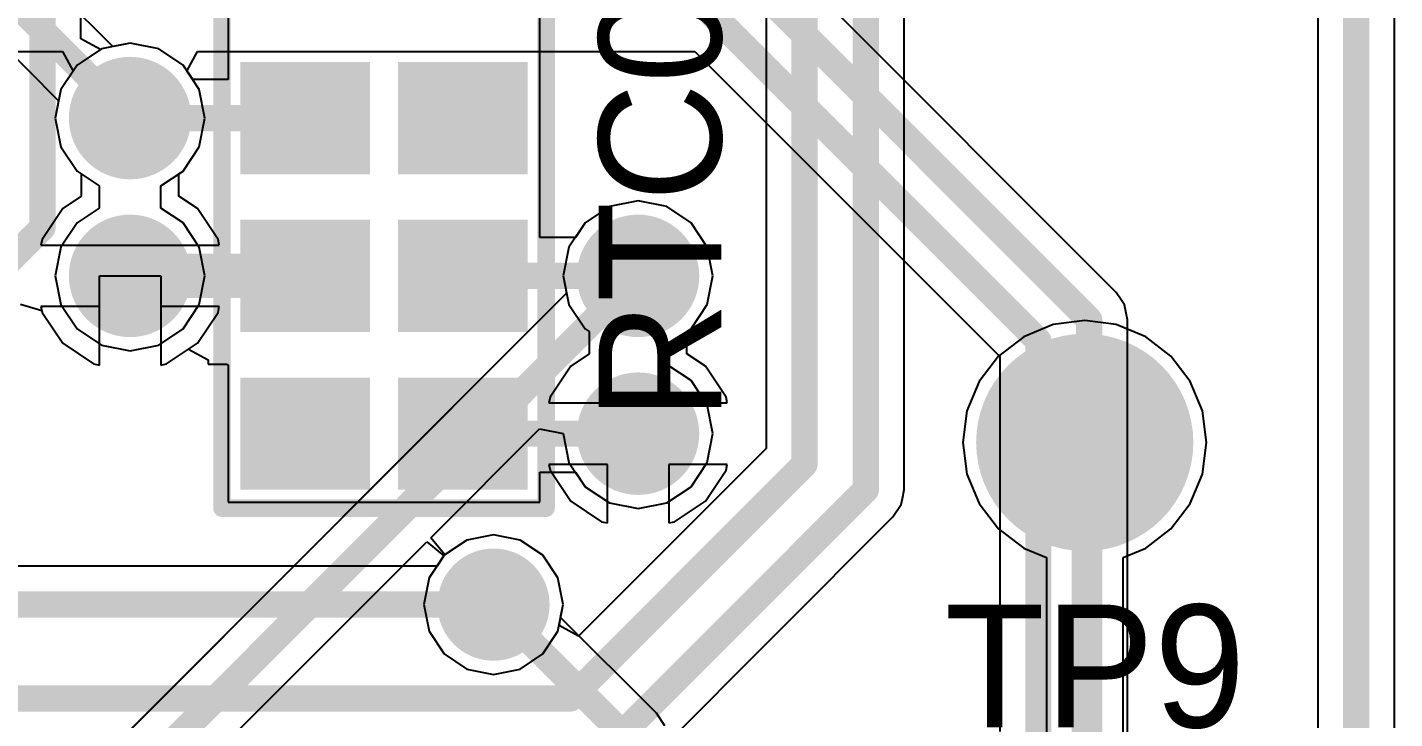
# Model space of a CAD drawing. Header units: millimetres. Extents: x 73 to 190, y 73 to 267.
# Drawn here: x 112.09 to 119.89, y 102.6 to 106.54 of the extents above; entities that cross this region are included whole.
import ezdxf

# ---------------------------------------------------------------- set-up
doc = ezdxf.new("R2010")
doc.units = ezdxf.units.MM
for name, color, linetype in [('BottomLayer', 5, 'Continuous'), ('BottomSolder', 6, 'Continuous'), ('DrillDrawing', 1, 'Continuous'), ('MidLayer1', 16, 'Continuous'), ('MidLayer2', 76, 'Continuous'), ('MultiLayer', 9, 'Continuous'), ('TopLayer', 1, 'Continuous'), ('TopOverlay', 2, 'Continuous'), ('TopPaste', 8, 'Continuous'), ('TopSolder', 216, 'Continuous'), ('ViaHoleLayer', 16, 'Continuous')]:
    doc.layers.add(name, color=color, linetype=linetype)

msp = doc.modelspace()

# ---------------------------------------------------------------- linework, layer by layer
at = {"layer": 'BottomLayer'}
for p, q in [((118.305, 105.0301), (116.2656, 107.0696)), ((111.8906, 106.4054), (112.2901, 106.4054)), ((112.2901, 106.4054), (112.3499, 106.2934)), ((113.0001, 106.2934), (113.06, 106.4054)), ((113.06, 106.4054), (115.8996, 106.4054)), ((115.8996, 106.4054), (117.6408, 104.6642)), ((112.3499, 106.2934), (112.2799, 106.1886)), ((113.0701, 106.1886), (113.0001, 106.2934)), ((112.2799, 106.1886), (112.2474, 106.025)), ((113.1026, 106.025), (113.0701, 106.1886)), ((112.2474, 106.025), (112.2799, 105.8613)), ((113.0701, 105.8613), (113.1026, 106.025)), ((112.2799, 105.8613), (112.3726, 105.7226)), ((112.9774, 105.7226), (113.0701, 105.8613)), ((112.3726, 105.7226), (112.3959, 105.7071)), ((112.3959, 105.7071), (112.3959, 105.5801)), ((112.9541, 105.7071), (112.9774, 105.7226)), ((112.9541, 105.5801), (112.9541, 105.7071)), ((112.3959, 105.5801), (112.2905, 105.5096)), ((113.0596, 105.5096), (112.9541, 105.5801)), ((115.575, 105.5526), (115.4113, 105.5201)), ((115.7386, 105.5201), (115.575, 105.5526)), ((112.2905, 105.5096), (112.1726, 105.3331)), ((113.1775, 105.3331), (113.0596, 105.5096)), ((115.4113, 105.5201), (115.2726, 105.4274)), ((115.8774, 105.4274), (115.7386, 105.5201)), ((115.2726, 105.4274), (115.1799, 105.2887)), ((115.97, 105.2887), (115.8774, 105.4274)), ((112.1726, 105.3331), (112.166, 105.3)), ((112.166, 105.3), (113.1841, 105.3)), ((113.1841, 105.3), (113.1775, 105.3331)), ((115.1799, 105.2887), (115.1474, 105.125)), ((116.0026, 105.125), (115.97, 105.2887)), ((115.1474, 105.125), (115.1669, 105.0269)), ((115.97, 104.9614), (116.0026, 105.125)), ((115.1669, 105.0269), (112.6092, 102.4692)), ((118.3335, 104.9875), (118.305, 105.0301)), ((118.3525, 104.959), (118.3335, 104.9875)), ((112.5, 104.95), (112.166, 104.95)), ((112.166, 104.95), (112.1726, 104.9169)), ((112.1726, 104.9169), (112.2905, 104.7405)), ((112.5, 104.616), (112.5, 104.95)), ((113.1841, 104.95), (112.85, 104.95)), ((112.85, 104.95), (112.85, 104.616)), ((113.0596, 104.7405), (113.1775, 104.9169)), ((113.1775, 104.9169), (113.1841, 104.95)), ((115.8774, 104.8226), (115.97, 104.9614)), ((118.3692, 104.8751), (118.3525, 104.959)), ((118.3692, 93.6848), (118.3692, 104.8751)), ((115.7514, 104.7385), (115.8774, 104.8226)), ((112.2905, 104.7405), (112.4669, 104.6226)), ((112.8831, 104.6226), (113.0596, 104.7405)), ((115.7514, 104.6115), (115.7514, 104.7385)), ((112.4669, 104.6226), (112.5, 104.616)), ((112.85, 104.616), (112.8831, 104.6226)), ((115.8774, 104.5274), (115.7514, 104.6115)), ((117.6408, 104.6642), (117.6408, 102.526)), ((115.97, 104.3886), (115.8774, 104.5274)), ((116.0026, 104.225), (115.97, 104.3886)), ((114.3915, 103.6315), (115.0119, 104.2519)), ((115.0119, 104.2519), (115.1474, 104.225)), ((115.1474, 104.225), (115.1799, 104.0613)), ((115.97, 104.0613), (116.0026, 104.225)), ((115.1799, 104.0613), (115.2726, 103.9226)), ((115.8774, 103.9226), (115.97, 104.0613)), ((115.2726, 103.9226), (115.4113, 103.8299)), ((115.7386, 103.8299), (115.8774, 103.9226)), ((115.4113, 103.8299), (115.575, 103.7974)), ((115.575, 103.7974), (115.7386, 103.8299)), ((114.4721, 103.5333), (114.3915, 103.6315)), ((114.5978, 103.6174), (114.4721, 103.5333)), ((114.75, 103.6476), (114.5978, 103.6174)), ((114.9022, 103.6174), (114.75, 103.6476)), ((115.0312, 103.5312), (114.9022, 103.6174)), ((115.1174, 103.4022), (115.0312, 103.5312)), ((115.1476, 103.25), (115.1174, 103.4022)), ((115.1331, 103.1769), (115.1476, 103.25)), ((115.68, 102.63), (115.1331, 103.1769)), ((115.7275, 102.5589), (115.68, 102.63))]:
    msp.add_line(p, q, dxfattribs=at)
at = {"layer": 'BottomLayer', "const_width": 0.15}
for points in [[(116.1106, 106.9146), (118.15, 104.8751)], [(115.9904, 106.6246), (117.86, 104.755)], [(112.7, 102.25), (115.575, 105.125)], [(118.15, 93.6848), (118.15, 104.8751)], [(117.86, 93.8049), (117.86, 104.755)], [(114.75, 103.25), (115.525, 102.475)]]:
    msp.add_lwpolyline(points, dxfattribs=at)
at = {"layer": 'BottomLayer'}
for points, const_width in [([(112.5353, 106.025, 1), (112.8147, 106.025, 1)], 0.2794), ([(112.5353, 105.125, 1), (112.8147, 105.125, 1)], 0.2794), ([(115.4353, 105.125, 1), (115.7147, 105.125, 1)], 0.2794), ([(115.5375, 105.125, 1), (115.6125, 105.125, 1)], 0.075), ([(118.1125, 104.8751, 1), (118.1875, 104.8751, 1)], 0.075), ([(118.1125, 104.8751, 1), (118.1875, 104.8751, 1)], 0.075), ([(117.8225, 104.755, 1), (117.8975, 104.755, 1)], 0.075), ([(117.8225, 104.755, 1), (117.8975, 104.755, 1)], 0.075), ([(115.4353, 104.225, 1), (115.7147, 104.225, 1)], 0.2794), ([(114.625, 103.25, 1), (114.875, 103.25, 1)], 0.25), ([(114.7125, 103.25, 1), (114.7875, 103.25, 1)], 0.075)]:
    msp.add_lwpolyline(points, format="xyb", close=True, dxfattribs=dict(at, const_width=const_width))
at = {"layer": 'BottomSolder'}
for points, const_width in [([(112.5003, 106.025, 1), (112.8497, 106.025, 1)], 0.3494), ([(112.5003, 105.125, 1), (112.8497, 105.125, 1)], 0.3494), ([(115.4003, 105.125, 1), (115.7497, 105.125, 1)], 0.3494), ([(115.4003, 104.225, 1), (115.7497, 104.225, 1)], 0.3494), ([(114.59, 103.25, 1), (114.91, 103.25, 1)], 0.32)]:
    msp.add_lwpolyline(points, format="xyb", close=True, dxfattribs=dict(at, const_width=const_width))
at = {"layer": 'DrillDrawing'}
for points, const_width in [([(112.5988, 106.025, 1), (112.7512, 106.025, 1)], 0.1524), ([(112.5988, 105.125, 1), (112.7512, 105.125, 1)], 0.1524), ([(115.4988, 105.125, 1), (115.6512, 105.125, 1)], 0.1524), ([(115.4988, 104.225, 1), (115.6512, 104.225, 1)], 0.1524), ([(114.7, 103.25, 1), (114.8, 103.25, 1)], 0.1)]:
    msp.add_lwpolyline(points, format="xyb", close=True, dxfattribs=dict(at, const_width=const_width))
at = {"layer": 'MidLayer1'}
for p, q in [((112.5769, 106.4331), (111.5058, 107.5042)), ((111.1165, 107.2735), (112.2669, 106.1231)), ((112.675, 106.4526), (112.5769, 106.4331)), ((112.8387, 106.4201), (112.675, 106.4526)), ((112.9774, 106.3274), (112.8387, 106.4201)), ((113.0701, 106.1886), (112.9774, 106.3274)), ((113.1026, 106.025), (113.0701, 106.1886)), ((112.2669, 106.1231), (112.2474, 106.025)), ((112.2474, 106.025), (112.2799, 105.8613)), ((113.0701, 105.8613), (113.1026, 106.025)), ((112.2799, 105.8613), (112.3726, 105.7226)), ((112.9774, 105.7226), (113.0701, 105.8613)), ((112.3726, 105.7226), (112.3959, 105.7071)), ((112.3959, 105.7071), (112.3959, 105.5801)), ((112.9541, 105.7071), (112.9774, 105.7226)), ((112.9541, 105.5801), (112.9541, 105.7071)), ((112.3959, 105.5801), (112.2905, 105.5096)), ((113.0596, 105.5096), (112.9541, 105.5801)), ((115.575, 105.5526), (115.4113, 105.5201)), ((115.7386, 105.5201), (115.575, 105.5526)), ((112.2905, 105.5096), (112.1726, 105.3331)), ((113.1775, 105.3331), (113.0596, 105.5096)), ((115.4113, 105.5201), (115.2726, 105.4274)), ((115.8774, 105.4274), (115.7386, 105.5201)), ((115.2726, 105.4274), (115.1799, 105.2887)), ((115.97, 105.2887), (115.8774, 105.4274)), ((112.1726, 105.3331), (112.166, 105.3)), ((112.166, 105.3), (113.1841, 105.3)), ((113.1841, 105.3), (113.1775, 105.3331)), ((115.1799, 105.2887), (115.1474, 105.125)), ((116.0026, 105.125), (115.97, 105.2887)), ((115.1474, 105.125), (115.1669, 105.0269)), ((115.97, 104.9614), (116.0026, 105.125)), ((115.1669, 105.0269), (112.47, 102.33)), ((112.5, 104.95), (112.166, 104.95)), ((112.166, 104.95), (112.1726, 104.9169)), ((112.1726, 104.9169), (112.2905, 104.7405)), ((112.5, 104.616), (112.5, 104.95)), ((113.1841, 104.95), (112.85, 104.95)), ((112.85, 104.95), (112.85, 104.616)), ((113.0596, 104.7405), (113.1775, 104.9169)), ((113.1775, 104.9169), (113.1841, 104.95)), ((115.8774, 104.8226), (115.97, 104.9614)), ((115.7514, 104.7385), (115.8774, 104.8226)), ((112.2905, 104.7405), (112.4669, 104.6226)), ((112.8831, 104.6226), (113.0596, 104.7405)), ((115.7514, 104.6115), (115.7514, 104.7385)), ((112.4669, 104.6226), (112.5, 104.616)), ((112.85, 104.616), (112.8831, 104.6226)), ((115.8774, 104.5274), (115.7514, 104.6115)), ((115.97, 104.3886), (115.8774, 104.5274)), ((116.0026, 104.225), (115.97, 104.3886)), ((114.3914, 103.6315), (115.0119, 104.2519)), ((115.0119, 104.2519), (115.1474, 104.225)), ((115.1474, 104.225), (115.1799, 104.0613)), ((115.97, 104.0613), (116.0026, 104.225)), ((115.1799, 104.0613), (115.2726, 103.9226)), ((115.8774, 103.9226), (115.97, 104.0613)), ((115.2726, 103.9226), (115.4113, 103.8299)), ((115.7386, 103.8299), (115.8774, 103.9226)), ((115.4113, 103.8299), (115.575, 103.7974)), ((115.575, 103.7974), (115.7386, 103.8299)), ((112.8442, 102.0842), (114.3685, 103.6085)), ((114.3685, 103.6085), (114.4667, 103.528)), ((114.472, 103.5333), (114.3914, 103.6315)), ((114.5978, 103.6174), (114.472, 103.5333)), ((114.75, 103.6476), (114.5978, 103.6174)), ((114.9022, 103.6174), (114.75, 103.6476)), ((115.0312, 103.5312), (114.9022, 103.6174)), ((114.4667, 103.528), (114.3826, 103.4022)), ((114.472, 103.5333), (114.472, 103.5333)), ((115.1174, 103.4022), (115.0312, 103.5312)), ((114.3826, 103.4022), (114.3523, 103.25)), ((115.1476, 103.25), (115.1174, 103.4022)), ((114.3523, 103.25), (114.3826, 103.0978)), ((115.1174, 103.0978), (115.1476, 103.25)), ((114.3826, 103.0978), (114.4688, 102.9688)), ((115.0312, 102.9688), (115.1174, 103.0978)), ((114.4688, 102.9688), (114.5978, 102.8826)), ((114.9022, 102.8826), (115.0312, 102.9688)), ((114.5978, 102.8826), (114.75, 102.8523)), ((114.75, 102.8523), (114.9022, 102.8826))]:
    msp.add_line(p, q, dxfattribs=at)
at = {"layer": 'MidLayer1', "const_width": 0.15}
for points in [[(110.95, 107.75), (112.675, 106.025)], [(112.625, 102.175), (115.575, 105.125)]]:
    msp.add_lwpolyline(points, dxfattribs=at)
at = {"layer": 'MidLayer1'}
for points, const_width in [([(112.5353, 106.025, 1), (112.8147, 106.025, 1)], 0.2794), ([(112.6375, 106.025, 1), (112.7125, 106.025, 1)], 0.075), ([(112.5353, 105.125, 1), (112.8147, 105.125, 1)], 0.2794), ([(115.4353, 105.125, 1), (115.7147, 105.125, 1)], 0.2794), ([(115.5375, 105.125, 1), (115.6125, 105.125, 1)], 0.075), ([(115.4353, 104.225, 1), (115.7147, 104.225, 1)], 0.2794), ([(114.625, 103.25, 1), (114.875, 103.25, 1)], 0.25)]:
    msp.add_lwpolyline(points, format="xyb", close=True, dxfattribs=dict(at, const_width=const_width))
at = {"layer": 'MidLayer2'}
for p, q in [((112.5114, 106.4201), (112.3726, 106.3274)), ((112.675, 106.4526), (112.5114, 106.4201)), ((112.8387, 106.4201), (112.675, 106.4526)), ((112.9774, 106.3274), (112.8387, 106.4201)), ((112.3726, 106.3274), (112.2799, 106.1886)), ((113.0701, 106.1886), (112.9774, 106.3274)), ((112.2799, 106.1886), (112.2474, 106.025)), ((113.1026, 106.025), (113.0701, 106.1886)), ((112.2474, 106.025), (112.2799, 105.8613)), ((113.0701, 105.8613), (113.1026, 106.025)), ((112.2799, 105.8613), (112.3726, 105.7226)), ((112.9774, 105.7226), (113.0701, 105.8613)), ((112.3726, 105.7226), (112.4985, 105.6385)), ((112.8515, 105.6385), (112.9774, 105.7226)), ((112.4985, 105.6385), (112.4985, 105.5115)), ((112.8515, 105.5115), (112.8515, 105.6385)), ((115.575, 105.5526), (115.4113, 105.5201)), ((115.7386, 105.5201), (115.575, 105.5526)), ((112.4985, 105.5115), (112.3726, 105.4274)), ((112.9774, 105.4274), (112.8515, 105.5115)), ((115.4113, 105.5201), (115.2726, 105.4274)), ((115.8774, 105.4274), (115.7386, 105.5201)), ((112.3726, 105.4274), (112.2799, 105.2887)), ((113.0701, 105.2887), (112.9774, 105.4274)), ((115.2726, 105.4274), (115.1799, 105.2887)), ((115.97, 105.2887), (115.8774, 105.4274)), ((112.2799, 105.2887), (112.2474, 105.125)), ((113.1026, 105.125), (113.0701, 105.2887)), ((115.1799, 105.2887), (115.1474, 105.125)), ((116.0026, 105.125), (115.97, 105.2887)), ((112.2474, 105.125), (112.2799, 104.9614)), ((113.0701, 104.9614), (113.1026, 105.125)), ((115.1474, 105.125), (115.1799, 104.9614)), ((115.97, 104.9614), (116.0026, 105.125)), ((112.2799, 104.9614), (112.3726, 104.8226)), ((112.9774, 104.8226), (113.0701, 104.9614)), ((115.1799, 104.9614), (115.2726, 104.8226)), ((115.8774, 104.8226), (115.97, 104.9614)), ((112.3726, 104.8226), (112.5114, 104.7299)), ((112.8387, 104.7299), (112.9774, 104.8226)), ((115.2726, 104.8226), (115.2959, 104.8071)), ((115.2959, 104.8071), (115.2959, 104.6801)), ((115.854, 104.8071), (115.8774, 104.8226)), ((115.854, 104.6801), (115.854, 104.8071)), ((112.5114, 104.7299), (112.675, 104.6974)), ((112.675, 104.6974), (112.8387, 104.7299)), ((115.2959, 104.6801), (115.1904, 104.6095)), ((115.9595, 104.6095), (115.854, 104.6801)), ((115.1904, 104.6095), (115.0725, 104.4331)), ((116.0774, 104.4331), (115.9595, 104.6095)), ((115.0725, 104.4331), (115.0659, 104.4)), ((115.0659, 104.4), (116.084, 104.4)), ((116.084, 104.4), (116.0774, 104.4331)), ((115.4, 104.05), (115.0659, 104.05)), ((115.0659, 104.05), (115.0725, 104.0169)), ((115.4, 103.7159), (115.4, 104.05)), ((116.084, 104.05), (115.75, 104.05)), ((115.75, 104.05), (115.75, 103.7159)), ((116.0774, 104.0169), (116.084, 104.05)), ((115.0725, 104.0169), (115.1904, 103.8404)), ((115.9595, 103.8404), (116.0774, 104.0169)), ((115.1904, 103.8404), (115.3669, 103.7225)), ((115.7831, 103.7225), (115.9595, 103.8404)), ((115.3669, 103.7225), (115.4, 103.7159)), ((115.75, 103.7159), (115.7831, 103.7225)), ((114.5978, 103.6174), (114.4688, 103.5312)), ((114.75, 103.6476), (114.5978, 103.6174)), ((114.9022, 103.6174), (114.75, 103.6476)), ((115.0312, 103.5312), (114.9022, 103.6174)), ((114.4688, 103.5312), (114.3826, 103.4022)), ((115.1174, 103.4022), (115.0312, 103.5312)), ((114.3826, 103.4022), (114.3523, 103.25)), ((115.1476, 103.25), (115.1174, 103.4022)), ((114.3523, 103.25), (114.3826, 103.0978)), ((115.1174, 103.0978), (115.1476, 103.25)), ((114.3826, 103.0978), (114.4688, 102.9688)), ((115.0312, 102.9688), (115.1174, 103.0978)), ((114.4688, 102.9688), (114.5978, 102.8826)), ((114.9022, 102.8826), (115.0312, 102.9688)), ((114.5978, 102.8826), (114.75, 102.8523)), ((114.75, 102.8523), (114.9022, 102.8826))]:
    msp.add_line(p, q, dxfattribs=at)
for points, const_width in [([(112.5353, 106.025, 1), (112.8147, 106.025, 1)], 0.2794), ([(112.5353, 105.125, 1), (112.8147, 105.125, 1)], 0.2794), ([(115.4353, 105.125, 1), (115.7147, 105.125, 1)], 0.2794), ([(115.4353, 104.225, 1), (115.7147, 104.225, 1)], 0.2794), ([(114.625, 103.25, 1), (114.875, 103.25, 1)], 0.25)]:
    msp.add_lwpolyline(points, format="xyb", close=True, dxfattribs=dict(at, const_width=const_width))
at = {"layer": 'MultiLayer'}
for points, const_width in [([(112.5353, 106.025, 1), (112.8147, 106.025, 1)], 0.2794), ([(112.5353, 105.125, 1), (112.8147, 105.125, 1)], 0.2794), ([(115.4353, 105.125, 1), (115.7147, 105.125, 1)], 0.2794), ([(115.4353, 104.225, 1), (115.7147, 104.225, 1)], 0.2794), ([(114.625, 103.25, 1), (114.875, 103.25, 1)], 0.25)]:
    msp.add_lwpolyline(points, format="xyb", close=True, dxfattribs=dict(at, const_width=const_width))
at = {"layer": 'TopLayer'}
for p, q in [((119.8942, 102.4643), (119.8942, 114.625)), ((119.4558, 114.5342), (119.4558, 102.15)), ((117.0942, 103.9051), (117.0942, 107.87)), ((116.3058, 107.4092), (116.3058, 104.1408)), ((113.235, 107.315), (113.235, 106.535)), ((115.015, 106.535), (115.015, 107.315)), ((112.3942, 106.4765), (112.3942, 106.7592)), ((112.5062, 106.4166), (112.3942, 106.4765)), ((113.235, 106.535), (113.235, 106.535)), ((113.235, 106.535), (113.235, 106.415)), ((115.015, 106.415), (115.015, 106.535)), ((115.015, 106.535), (115.015, 106.535)), ((115.015, 106.535), (115.015, 106.535)), ((112.5114, 106.4201), (112.5062, 106.4166)), ((112.675, 106.4526), (112.5114, 106.4201)), ((112.8387, 106.4201), (112.675, 106.4526)), ((112.9774, 106.3274), (112.8387, 106.4201)), ((113.235, 106.415), (113.235, 106.415)), ((113.235, 106.415), (113.235, 106.2442)), ((115.015, 105.635), (115.015, 106.415)), ((115.015, 106.415), (115.015, 106.415)), ((113.0329, 106.2442), (112.9774, 106.3274)), ((113.235, 106.2442), (113.0329, 106.2442)), ((115.015, 105.515), (115.015, 105.635)), ((115.015, 105.635), (115.015, 105.635)), ((115.015, 105.635), (115.015, 105.635)), ((115.575, 105.5526), (115.4113, 105.5201)), ((115.7386, 105.5201), (115.575, 105.5526)), ((115.015, 105.3442), (115.015, 105.515)), ((115.015, 105.515), (115.015, 105.515)), ((115.4113, 105.5201), (115.2726, 105.4274)), ((115.8774, 105.4274), (115.7386, 105.5201)), ((115.2726, 105.4274), (115.217, 105.3442)), ((115.97, 105.2887), (115.8774, 105.4274)), ((115.217, 105.3442), (115.015, 105.3442)), ((116.0026, 105.125), (115.97, 105.2887)), ((112.5, 104.616), (112.5, 105.125)), ((112.5, 105.125), (112.85, 105.125)), ((112.85, 105.125), (112.85, 104.616)), ((115.97, 104.9614), (116.0026, 105.125)), ((112.049, 104.964), (112.1705, 104.9271)), ((112.1705, 104.9271), (112.1726, 104.9169)), ((112.1726, 104.9169), (112.2905, 104.7405)), ((115.8774, 104.8226), (115.97, 104.9614)), ((117.9449, 104.8472), (117.777, 104.7777)), ((118.125, 104.871), (117.9449, 104.8472)), ((118.3051, 104.8472), (118.125, 104.871)), ((118.473, 104.7777), (118.3051, 104.8472)), ((115.7514, 104.7385), (115.8774, 104.8226)), ((117.777, 104.7777), (117.6329, 104.6671)), ((118.6171, 104.6671), (118.473, 104.7777)), ((112.2905, 104.7405), (112.4669, 104.6226)), ((112.8831, 104.6226), (113.009, 104.7067)), ((113.009, 104.7067), (113.121, 104.6468)), ((115.7514, 104.6115), (115.7514, 104.7385)), ((112.4669, 104.6226), (112.5, 104.616)), ((112.85, 104.616), (112.8831, 104.6226)), ((113.121, 104.6468), (113.121, 104.621)), ((113.121, 104.621), (113.229, 104.621)), ((113.229, 104.621), (113.235, 104.615)), ((113.235, 104.615), (113.235, 104.5312)), ((115.8774, 104.5274), (115.7514, 104.6115)), ((117.6329, 104.6671), (117.5223, 104.523)), ((118.7277, 104.523), (118.6171, 104.6671)), ((113.235, 104.5312), (113.235, 104.5312)), ((113.235, 104.5312), (113.235, 104.5312)), ((113.235, 104.5312), (113.235, 103.835)), ((115.97, 104.3886), (115.8774, 104.5274)), ((117.5223, 104.523), (117.4528, 104.3551)), ((118.7972, 104.3551), (118.7277, 104.523)), ((116.0026, 104.225), (115.97, 104.3886)), ((117.4528, 104.3551), (117.429, 104.175)), ((118.821, 104.175), (118.7972, 104.3551)), ((115.97, 104.0613), (116.0026, 104.225)), ((116.3058, 104.1408), (115.2359, 103.0709)), ((117.429, 104.175), (117.4528, 103.9949)), ((118.7972, 103.9949), (118.821, 104.175)), ((115.8774, 103.9226), (115.97, 104.0613)), ((115.015, 103.835), (115.015, 104.0058)), ((115.015, 104.0058), (115.217, 104.0058)), ((115.217, 104.0058), (115.2726, 103.9226)), ((117.4528, 103.9949), (117.5223, 103.827)), ((118.7277, 103.827), (118.7972, 103.9949)), ((115.2726, 103.9226), (115.4113, 103.8299)), ((115.7386, 103.8299), (115.8774, 103.9226)), ((117.0842, 103.8548), (117.0942, 103.9051)), ((113.235, 103.835), (114.0452, 103.835)), ((114.0452, 103.835), (114.0452, 103.835)), ((114.0452, 103.835), (114.0452, 103.835)), ((114.0452, 103.835), (114.115, 103.835)), ((114.115, 103.835), (114.125, 103.835)), ((114.125, 103.835), (114.135, 103.835)), ((114.135, 103.835), (114.2048, 103.835)), ((114.2048, 103.835), (114.2048, 103.835)), ((114.2048, 103.835), (114.2048, 103.835)), ((114.2048, 103.835), (115.015, 103.835)), ((115.4113, 103.8299), (115.575, 103.7974)), ((115.575, 103.7974), (115.7386, 103.8299)), ((117.03, 103.75), (117.0775, 103.8212)), ((117.0775, 103.8212), (117.0842, 103.8548)), ((117.5223, 103.827), (117.6329, 103.6829)), ((118.6171, 103.6829), (118.7277, 103.827)), ((115.6851, 102.4051), (117.03, 103.75)), ((117.6329, 103.6829), (117.777, 103.5723)), ((118.473, 103.5723), (118.6171, 103.6829)), ((114.5978, 103.6174), (114.4688, 103.5312)), ((114.75, 103.6476), (114.5978, 103.6174)), ((114.9022, 103.6174), (114.75, 103.6476)), ((115.0312, 103.5312), (114.9022, 103.6174)), ((114.4688, 103.5312), (114.4274, 103.4692)), ((115.1174, 103.4022), (115.0312, 103.5312)), ((117.777, 103.5723), (117.9058, 103.519)), ((117.9058, 103.519), (117.9058, 102.3692)), ((118.3442, 103.519), (118.473, 103.5723)), ((118.3442, 102.2408), (118.3442, 103.519)), ((114.4274, 103.4692), (109.4515, 103.4692)), ((115.1476, 103.25), (115.1174, 103.4022)), ((115.1239, 103.1308), (115.1476, 103.25)), ((115.2359, 103.0709), (115.1239, 103.1308))]:
    msp.add_line(p, q, dxfattribs=at)
for points, const_width in [([(119.675, 102.15), (119.675, 114.625)], 0.15), ([(116.875, 103.9051), (116.875, 107.87)], 0.15), ([(116.525, 104.05), (116.525, 107.5)], 0.15), ([(112.175, 105.4), (112.175, 106.85)], 0.15), ([(112.675, 106.025), (113.675, 106.025)], 0.15), ([(111.025, 104.25), (112.175, 105.4)], 0.15), ([(112.675, 105.125), (113.675, 105.125)], 0.254), ([(114.575, 105.125), (115.575, 105.125)], 0.15), ([(114.575, 104.225), (115.575, 104.225)], 0.15), ([(118.125, 102.15), (118.125, 104.175)], 0.15), ([(115.19, 102.715), (116.525, 104.05)], 0.15), ([(115.395, 102.425), (116.875, 103.9051)], 0.15), ([(108.3, 103.25), (114.75, 103.25)], 0.15), ([(114.75, 103.25), (114.75, 103.25)], 0.15), ([(110.6654, 102.715), (115.19, 102.715)], 0.15)]:
    msp.add_lwpolyline(points, dxfattribs=dict(at, const_width=const_width))
for points, const_width in [([(112.5353, 106.025, 1), (112.8147, 106.025, 1)], 0.2794), ([(112.6375, 106.025, 1), (112.7125, 106.025, 1)], 0.075), ([(113.6375, 106.025, 1), (113.7125, 106.025, 1)], 0.075), ([(112.1375, 105.4, 1), (112.2125, 105.4, 1)], 0.075), ([(112.1375, 105.4, 1), (112.2125, 105.4, 1)], 0.075), ([(112.5353, 105.125, 1), (112.8147, 105.125, 1)], 0.2794), ([(115.4353, 105.125, 1), (115.7147, 105.125, 1)], 0.2794), ([(112.6115, 105.125, 1), (112.7385, 105.125, 1)], 0.127), ([(113.6115, 105.125, 1), (113.7385, 105.125, 1)], 0.127), ([(114.5375, 105.125, 1), (114.6125, 105.125, 1)], 0.075), ([(115.5375, 105.125, 1), (115.6125, 105.125, 1)], 0.075), ([(117.85, 104.175, 1), (118.4, 104.175, 1)], 0.55), ([(115.4353, 104.225, 1), (115.7147, 104.225, 1)], 0.2794), ([(114.5375, 104.225, 1), (114.6125, 104.225, 1)], 0.075), ([(115.5375, 104.225, 1), (115.6125, 104.225, 1)], 0.075), ([(118.0875, 104.175, 1), (118.1625, 104.175, 1)], 0.075), ([(116.4875, 104.05, 1), (116.5625, 104.05, 1)], 0.075), ([(116.4875, 104.05, 1), (116.5625, 104.05, 1)], 0.075), ([(116.8375, 103.9051, 1), (116.9125, 103.9051, 1)], 0.075), ([(116.8375, 103.9051, 1), (116.9125, 103.9051, 1)], 0.075), ([(114.625, 103.25, 1), (114.875, 103.25, 1)], 0.25), ([(114.7125, 103.25, 1), (114.7875, 103.25, 1)], 0.075), ([(114.7125, 103.25, 1), (114.7875, 103.25, 1)], 0.075), ([(114.7125, 103.25, 1), (114.7875, 103.25, 1)], 0.075), ([(115.1525, 102.715, 1), (115.2275, 102.715, 1)], 0.075), ([(115.1525, 102.715, 1), (115.2275, 102.715, 1)], 0.075)]:
    msp.add_lwpolyline(points, format="xyb", close=True, dxfattribs=dict(at, const_width=const_width))
for points in [[(113.375, 106.275), (113.375, 105.775), (113.975, 106.275), (113.975, 105.775)], [(114.275, 106.275), (114.275, 105.775), (114.875, 106.275), (114.875, 105.775)], [(113.375, 105.375), (113.375, 104.875), (113.975, 105.375), (113.975, 104.875)], [(114.275, 105.375), (114.275, 104.875), (114.875, 105.375), (114.875, 104.875)], [(113.375, 104.475), (113.375, 103.975), (113.975, 104.475), (113.975, 103.975)], [(114.275, 104.475), (114.275, 103.975), (114.875, 104.475), (114.875, 103.975)]]:
    msp.add_solid(points, dxfattribs=at)
at = {"layer": 'TopOverlay', "const_width": 0.1}
for points in [[(115.05, 103.8), (115.05, 107.35)], [(113.2, 103.8), (113.2, 107.1)], [(113.2, 103.8), (115.05, 103.8)]]:
    msp.add_lwpolyline(points, dxfattribs=at)
at = {"layer": 'TopOverlay', "const_width": 0.05}
for points in [[(113.175, 103.8, 1), (113.225, 103.8, 1)], [(113.175, 103.8, 1), (113.225, 103.8, 1)], [(115.025, 103.8, 1), (115.075, 103.8, 1)], [(115.025, 103.8, 1), (115.075, 103.8, 1)]]:
    msp.add_lwpolyline(points, format="xyb", close=True, dxfattribs=at)
at = {"layer": 'TopPaste'}
for points in [[(113.425, 106.225), (113.425, 105.825), (113.925, 106.225), (113.925, 105.825)], [(114.325, 106.225), (114.325, 105.825), (114.825, 106.225), (114.825, 105.825)], [(113.425, 105.325), (113.425, 104.925), (113.925, 105.325), (113.925, 104.925)], [(114.325, 105.325), (114.325, 104.925), (114.825, 105.325), (114.825, 104.925)], [(113.425, 104.425), (113.425, 104.025), (113.925, 104.425), (113.925, 104.025)], [(114.325, 104.425), (114.325, 104.025), (114.825, 104.425), (114.825, 104.025)]]:
    msp.add_solid(points, dxfattribs=at)
at = {"layer": 'TopSolder'}
for points, const_width in [([(112.5003, 106.025, 1), (112.8497, 106.025, 1)], 0.3494), ([(112.5003, 105.125, 1), (112.8497, 105.125, 1)], 0.3494), ([(115.4003, 105.125, 1), (115.7497, 105.125, 1)], 0.3494), ([(117.815, 104.175, 1), (118.435, 104.175, 1)], 0.62), ([(115.4003, 104.225, 1), (115.7497, 104.225, 1)], 0.3494), ([(114.59, 103.25, 1), (114.91, 103.25, 1)], 0.32)]:
    msp.add_lwpolyline(points, format="xyb", close=True, dxfattribs=dict(at, const_width=const_width))
for points in [[(113.305, 106.345), (113.305, 105.705), (114.045, 106.345), (114.045, 105.705)], [(114.205, 106.345), (114.205, 105.705), (114.945, 106.345), (114.945, 105.705)], [(113.305, 105.445), (113.305, 104.805), (114.045, 105.445), (114.045, 104.805)], [(114.205, 105.445), (114.205, 104.805), (114.945, 105.445), (114.945, 104.805)], [(113.305, 104.545), (113.305, 103.905), (114.045, 104.545), (114.045, 103.905)], [(114.205, 104.545), (114.205, 103.905), (114.945, 104.545), (114.945, 103.905)]]:
    msp.add_solid(points, dxfattribs=at)
at = {"layer": 'ViaHoleLayer'}
for points, const_width in [([(112.5988, 106.025, 1), (112.7512, 106.025, 1)], 0.1524), ([(112.5988, 105.125, 1), (112.7512, 105.125, 1)], 0.1524), ([(115.4988, 105.125, 1), (115.6512, 105.125, 1)], 0.1524), ([(115.4988, 104.225, 1), (115.6512, 104.225, 1)], 0.1524), ([(114.7, 103.25, 1), (114.8, 103.25, 1)], 0.1)]:
    msp.add_lwpolyline(points, format="xyb", close=True, dxfattribs=dict(at, const_width=const_width))

# ---------------------------------------------------------------- texts
at = {"layer": 'TopOverlay'}
msp.add_text('RTC0', height=0.7, rotation=90, dxfattribs=at).set_placement((116.05, 104.3))
msp.add_text('TP9', height=0.7, dxfattribs=at).set_placement((117.325, 102.55))

doc.saveas('drawing.dxf')
